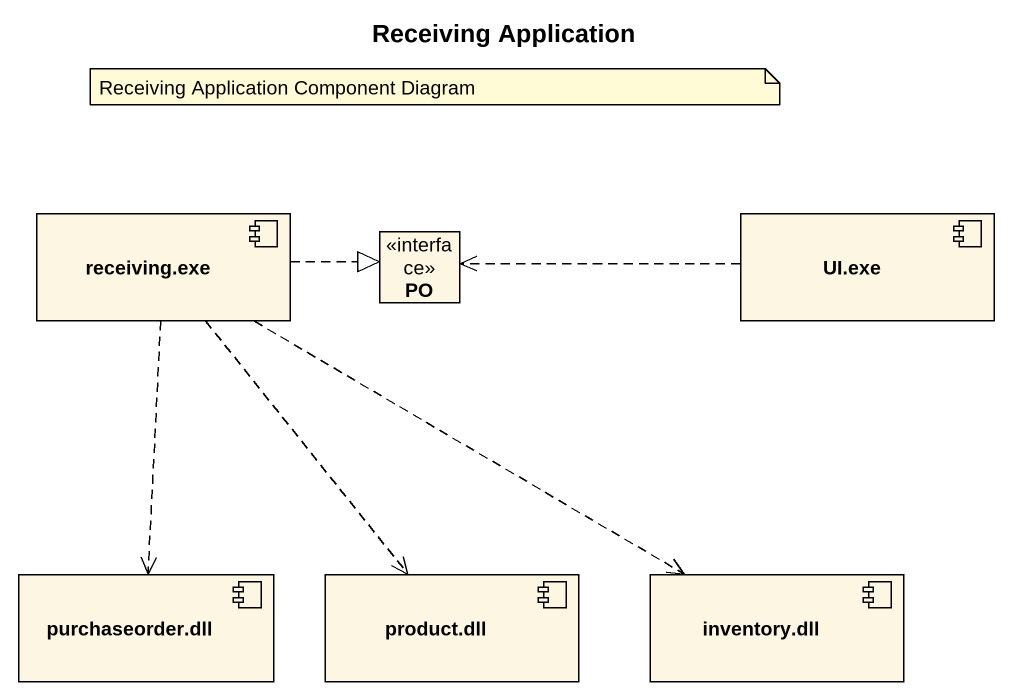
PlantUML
@startuml
title Receiving Application
allowmixing
hide circle
hide empty members
component "receiving.exe" as receiving_exe
interface PO
component "UI.exe" as UI_exe
component "purchaseorder.dll" as purchaseorder_dll
component "product.dll" as product_dll
component "inventory.dll" as inventory_dll
receiving_exe .right.|> PO
receiving_exe ..> purchaseorder_dll
receiving_exe ..> product_dll
receiving_exe .right.> inventory_dll
UI_exe .left.> PO
note as N1
  Receiving Application Component Diagram
end note
@enduml
